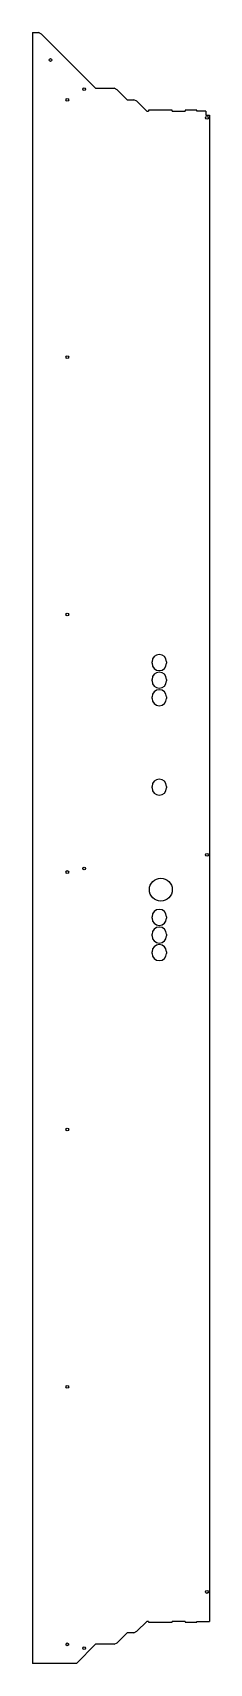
# Model space of a CAD drawing. Header units: millimetres. Extents: x -24 to 208, y -959 to 1175.
import ezdxf

# ---------------------------------------------------------------- set-up
doc = ezdxf.new("R2010")
doc.units = ezdxf.units.MM

msp = doc.modelspace()

# ---------------------------------------------------------------- linework, layer by layer
at = {"color": 7, "linetype": 'Continuous', "lineweight": 25}
for p, q in [((-23.7, 1174.8), (-23.7, -959)), ((-23.7, 1174.8), (-15.9, 1174.8)), ((-11.9, 1172.8), (-15.9, 1174.8)), ((-11.9, 1172.8), (58.9, 1102)), ((58.9, 1102), (83.4, 1102)), ((87.4, 1100), (83.4, 1102)), ((87.4, 1100), (100.4, 1087)), ((100.4, 1087), (109, 1087)), ((113, 1085), (109, 1087)), ((113, 1085), (126, 1072)), ((126, 1072), (128.6, 1072)), ((128.6, 1073.2), (128.6, 1072)), ((159.6, 1073.2), (128.6, 1073.2)), ((159.6, 1072), (159.6, 1073.2)), ((159.6, 1072), (176.6, 1072)), ((176.6, 1073.2), (176.6, 1072)), ((191.6, 1073.2), (176.6, 1073.2)), ((191.6, 1072), (191.6, 1073.2)), ((203.4, 1072), (191.6, 1072)), ((203.4, 1072), (203.4, 1067)), ((203.4, 1067), (208.4, 1067)), ((208.4, 1067), (208.4, -904)), ((133.1, 349.6), (133.1, 351.6)), ((152.1, 351.6), (152.1, 349.6)), ((133.1, 326.6), (133.1, 328.6)), ((152.1, 328.6), (152.1, 326.6)), ((133.1, 303.6), (133.1, 305.6)), ((152.1, 305.6), (152.1, 303.6)), ((133.1, 186.6), (133.1, 188.6)), ((152.1, 188.6), (152.1, 186.6)), ((133.1, 16.1), (133.1, 18.1)), ((152.1, 18.1), (152.1, 16.1)), ((133.1, -7), (133.1, -5)), ((152.1, -5), (152.1, -7)), ((133.1, -29.9), (133.1, -27.9)), ((152.1, -27.9), (152.1, -29.9)), ((109, -919), (113, -917)), ((126, -904), (113, -917)), ((128.6, -904), (126, -904)), ((128.6, -904), (128.6, -905.1)), ((128.6, -905.1), (159.6, -905.1)), ((176.6, -904), (159.6, -904)), ((159.6, -905.1), (159.6, -904)), ((176.6, -904), (176.6, -905.1)), ((176.6, -905.1), (191.6, -905.1)), ((191.6, -904), (208.4, -904)), ((191.6, -905.1), (191.6, -904)), ((58.9, -934), (33.9, -959)), ((83.4, -934), (58.9, -934)), ((83.4, -934), (87.4, -932)), ((100.4, -919), (87.4, -932)), ((109, -919), (100.4, -919)), ((33.9, -959), (-23.7, -959))]:
    msp.add_line(p, q, dxfattribs=at)
for centre, radius in [((-0.1, 1139), 1.8), ((21.9, 1087), 1.8), ((44, 1101), 1.8), ((205.1, 1063.5), 1.8), ((21.9, 750.2), 1.8), ((21.9, 413.4), 1.8), ((205.1, 99), 1.8), ((21.9, 76.5), 1.8), ((44, 81), 1.8), ((144.6, 53.5), 15), ((21.9, -260.3), 1.8), ((21.9, -597.1), 1.8), ((205.1, -865.5), 1.8), ((21.9, -934), 1.8), ((44, -939), 1.8)]:
    msp.add_circle(centre, radius, dxfattribs=at)
for centre, start, end in [((142.6, 351.6), 0, 180), ((142.6, 349.6), 180, 0), ((142.6, 328.6), 0, 180), ((142.6, 326.6), 180, 0), ((142.6, 305.6), 0, 180), ((142.6, 303.6), 180, 0), ((142.6, 188.6), 0, 180), ((142.6, 186.6), 180, 0), ((142.6, 18.1), 0, 180), ((142.6, 16.1), 180, 0), ((142.6, -5), 0, 180), ((142.6, -7), 180, 0), ((142.6, -27.9), 0, 180), ((142.6, -29.9), 180, 360)]:
    msp.add_arc(centre, 9.5, start, end, dxfattribs=at)

doc.saveas('drawing.dxf')
